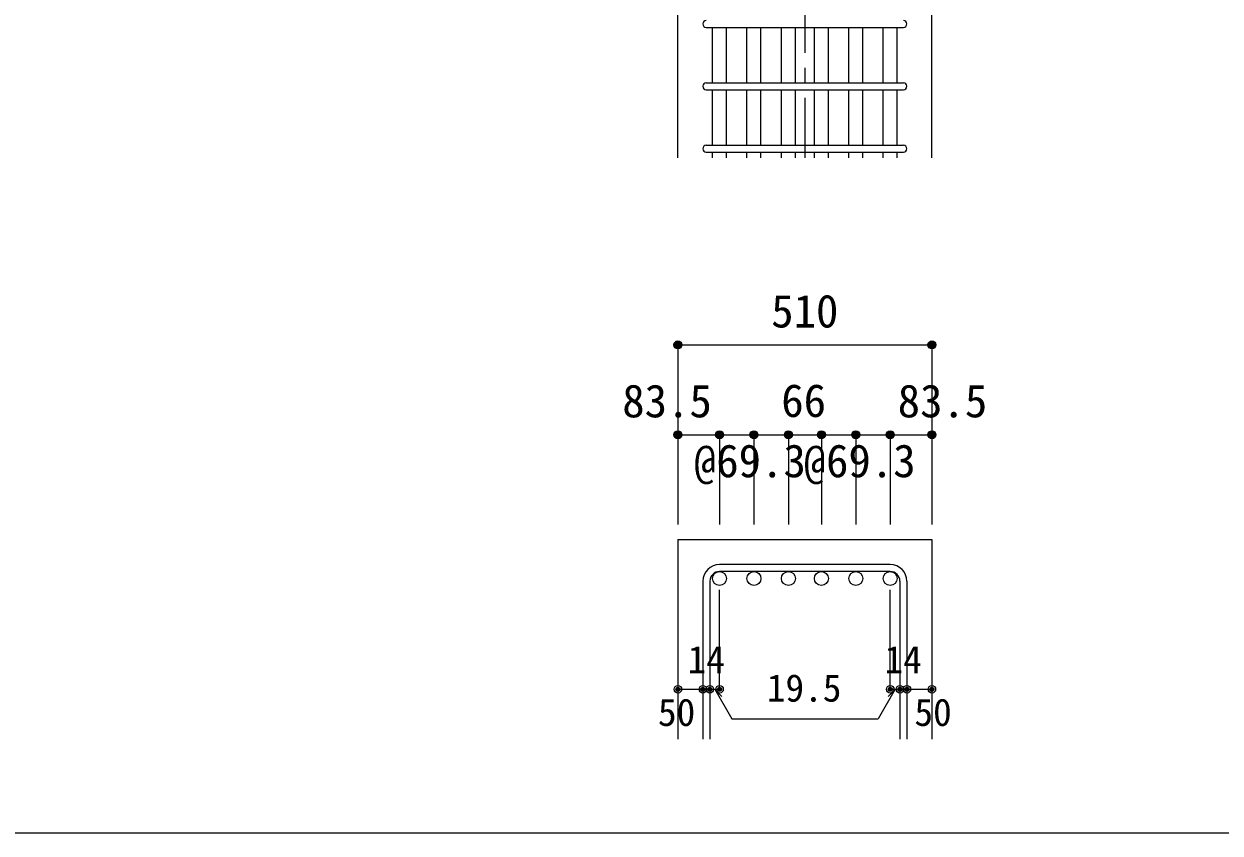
# Model space of a CAD drawing. Units: millimetres at full size, sheet at 1:30; some dimension numbers follow another scale. Extents: x -5973 to 5954, y -4195 to 4201.
# Drawn here: x -1013 to 1384, y 3 to 1624 of the extents above; entities that cross this region are included whole.
import ezdxf
from ezdxf.enums import TextEntityAlignment as Align

# ---------------------------------------------------------------- set-up
doc = ezdxf.new("R2010")
doc.units = ezdxf.units.MM
doc.header["$LTSCALE"] = 30
doc.header["$PDMODE"] = 32
doc.header["$PDSIZE"] = 15
doc.linetypes.add('CHAIN1', pattern=[8, 5, -1, 1, -1])
for name, color, linetype in [('0-1_躯体線', 2, 'Continuous'), ('0-5_基礎梁筋', 7, 'Continuous'), ('0-6_スタラップ筋', 7, 'Continuous'), ('0-D_寸法', 4, 'Continuous'), ('F-0_枠', 6, 'Continuous')]:
    doc.layers.add(name, color=color, linetype=linetype)
doc.styles.add('ＭＳ ゴシック', font='')
doc.styles.get('ＭＳ ゴシック').set_extended_font_data('MS Gothic')

msp = doc.modelspace()

# ---------------------------------------------------------------- linework, layer by layer
at = {"layer": '0-1_躯体線'}
for p, q in [((297.94, 1356.03), (297.94, 1756.03)), ((297.94, 591.03), (297.94, 191.03)), ((297.94, 591.03), (806.94, 591.03)), ((806.94, 591.03), (806.94, 191.03))]:
    msp.add_line(p, q, dxfattribs=at)
msp.add_lwpolyline([(806.94, 1356.03), (806.94, 1756.03), (1252.44, 1756.03)], dxfattribs=at)
at = {"layer": '0-5_基礎梁筋'}
for p, q in [((367.44, 1506.03), (367.44, 1617.03)), ((395.44, 1506.03), (395.44, 1617.03)), ((436.44, 1506.03), (436.44, 1617.03)), ((464.44, 1506.03), (464.44, 1617.03)), ((505.44, 1506.03), (505.44, 1617.03)), ((533.44, 1506.03), (533.44, 1617.03)), ((571.44, 1506.03), (571.44, 1617.03)), ((599.44, 1506.03), (599.44, 1617.03)), ((640.44, 1506.03), (640.44, 1617.03)), ((668.44, 1506.03), (668.44, 1617.03)), ((709.44, 1506.03), (709.44, 1617.03)), ((737.44, 1506.03), (737.44, 1617.03)), ((367.44, 1381.03), (367.44, 1492.03)), ((395.44, 1381.03), (395.44, 1492.03)), ((436.44, 1381.03), (436.44, 1492.03)), ((464.44, 1381.03), (464.44, 1492.03)), ((505.44, 1381.03), (505.44, 1492.03)), ((533.44, 1381.03), (533.44, 1492.03)), ((571.44, 1381.03), (571.44, 1492.03)), ((599.44, 1381.03), (599.44, 1492.03)), ((640.44, 1381.03), (640.44, 1492.03)), ((668.44, 1381.03), (668.44, 1492.03)), ((709.44, 1381.03), (709.44, 1492.03)), ((737.44, 1381.03), (737.44, 1492.03)), ((367.44, 1356.03), (367.44, 1367.03)), ((395.44, 1356.03), (395.44, 1367.03)), ((436.44, 1356.03), (436.44, 1367.03)), ((464.44, 1356.03), (464.44, 1367.03)), ((505.44, 1356.03), (505.44, 1367.03)), ((533.44, 1356.03), (533.44, 1367.03)), ((571.44, 1356.03), (571.44, 1367.03)), ((599.44, 1356.03), (599.44, 1367.03)), ((640.44, 1356.03), (640.44, 1367.03)), ((668.44, 1356.03), (668.44, 1367.03)), ((709.44, 1356.03), (709.44, 1367.03)), ((737.44, 1356.03), (737.44, 1367.03))]:
    msp.add_line(p, q, dxfattribs=at)
at = {"layer": '0-5_基礎梁筋', "color": 3}
for centre in [(381.44, 513.03), (450.44, 513.03), (519.44, 513.03), (585.44, 513.03), (654.44, 513.03), (723.44, 513.03)]:
    msp.add_circle(centre, 14, dxfattribs=at)
at = {"layer": '0-6_スタラップ筋'}
for p, q in [((354.94, 1617.03), (749.94, 1617.03)), ((354.94, 1506.03), (749.94, 1506.03)), ((354.94, 1492.03), (749.94, 1492.03)), ((354.94, 1381.03), (749.94, 1381.03)), ((354.94, 1367.03), (749.94, 1367.03)), ((723.44, 541.03), (381.44, 541.03)), ((347.94, 507.53), (347.94, 191.03)), ((361.94, 507.53), (361.94, 191.03)), ((723.44, 527.03), (381.44, 527.03)), ((742.94, 507.53), (742.94, 191.03)), ((756.94, 507.53), (756.94, 191.03))]:
    msp.add_line(p, q, dxfattribs=at)
for centre, radius, start, end in [((354.94, 1624.03), 7, 90, 270), ((749.94, 1624.03), 7, 270, 90), ((354.94, 1499.03), 7, 90, 270), ((749.94, 1499.03), 7, 270, 90), ((354.94, 1374.03), 7, 90, 270), ((749.94, 1374.03), 7, 270, 90), ((381.44, 507.53), 33.5, 90, 180), ((723.44, 507.53), 33.5, 0, 90), ((381.44, 507.53), 19.5, 90, 180), ((723.44, 507.53), 19.5, 0, 90)]:
    msp.add_arc(centre, radius, start, end, dxfattribs=at)
at = {"layer": '0-D_寸法', "linetype": 'CHAIN1'}
msp.add_line((552.44, 3156.03), (552.44, 1356.03), dxfattribs=at)
at = {"layer": '0-D_寸法'}
for p, q in [((297.94, 981.03), (297.94, 801.03)), ((297.94, 981.03), (806.94, 981.03)), ((806.94, 981.03), (806.94, 801.03)), ((806.94, 981.03), (806.94, 801.03)), ((297.94, 801.03), (297.94, 621.03)), ((297.94, 801.03), (806.94, 801.03)), ((381.44, 801.03), (381.44, 621.03)), ((450.44, 801.03), (450.44, 621.03)), ((519.44, 801.03), (519.44, 621.03)), ((585.44, 801.03), (585.44, 621.03)), ((654.44, 801.03), (654.44, 621.03)), ((723.44, 801.03), (723.44, 621.03)), ((806.94, 801.03), (806.94, 621.03)), ((381.44, 291.03), (381.44, 490.36)), ((723.44, 291.03), (723.44, 490.36)), ((297.94, 291.03), (347.94, 291.03)), ((347.94, 291.03), (381.44, 291.03)), ((371.69, 291.03), (385.83, 276.89)), ((371.69, 291.03), (405.91, 231.75)), ((733.19, 291.03), (698.96, 231.75)), ((733.19, 291.03), (719.04, 276.89)), ((723.44, 291.03), (806.94, 291.03)), ((742.94, 291.03), (756.94, 291.03)), ((405.91, 231.75), (698.96, 231.75))]:
    msp.add_line(p, q, dxfattribs=at)
for centre, radius in [((297.94, 981.03), 8), ((297.94, 981.03), 7.2), ((297.94, 981.03), 6.4), ((297.94, 981.03), 5.6), ((297.94, 981.03), 4.8), ((297.94, 981.03), 4), ((297.94, 981.03), 3.2), ((297.94, 981.03), 2.4), ((806.94, 981.03), 8), ((806.94, 981.03), 7.2), ((806.94, 981.03), 6.4), ((806.94, 981.03), 5.6), ((806.94, 981.03), 4.8), ((806.94, 981.03), 4), ((806.94, 981.03), 3.2), ((806.94, 981.03), 2.4), ((297.94, 981.03), 1.6), ((297.94, 981.03), 0.8), ((806.94, 981.03), 1.6), ((806.94, 981.03), 0.8), ((297.94, 801.03), 8), ((297.94, 801.03), 7.2), ((297.94, 801.03), 6.4), ((297.94, 801.03), 5.6), ((297.94, 801.03), 4.8), ((297.94, 801.03), 4), ((297.94, 801.03), 3.2), ((297.94, 801.03), 2.4), ((297.94, 801.03), 1.6), ((297.94, 801.03), 0.8), ((381.44, 801.03), 8), ((381.44, 801.03), 7.2), ((381.44, 801.03), 6.4), ((381.44, 801.03), 5.6), ((381.44, 801.03), 4.8), ((381.44, 801.03), 4), ((381.44, 801.03), 3.2), ((381.44, 801.03), 2.4), ((381.44, 801.03), 1.6), ((381.44, 801.03), 0.8), ((450.44, 801.03), 8), ((450.44, 801.03), 7.2), ((450.44, 801.03), 6.4), ((450.44, 801.03), 5.6), ((450.44, 801.03), 4.8), ((450.44, 801.03), 4), ((450.44, 801.03), 3.2), ((450.44, 801.03), 2.4), ((450.44, 801.03), 1.6), ((450.44, 801.03), 0.8), ((519.44, 801.03), 8), ((519.44, 801.03), 7.2), ((519.44, 801.03), 6.4), ((519.44, 801.03), 5.6), ((519.44, 801.03), 4.8), ((519.44, 801.03), 4), ((519.44, 801.03), 3.2), ((519.44, 801.03), 2.4), ((519.44, 801.03), 1.6), ((519.44, 801.03), 0.8), ((585.44, 801.03), 8), ((585.44, 801.03), 7.2), ((585.44, 801.03), 6.4), ((585.44, 801.03), 5.6), ((585.44, 801.03), 4.8), ((585.44, 801.03), 4), ((585.44, 801.03), 3.2), ((585.44, 801.03), 2.4), ((585.44, 801.03), 1.6), ((585.44, 801.03), 0.8), ((654.44, 801.03), 8), ((654.44, 801.03), 7.2), ((654.44, 801.03), 6.4), ((654.44, 801.03), 5.6), ((654.44, 801.03), 4.8), ((654.44, 801.03), 4), ((654.44, 801.03), 3.2), ((654.44, 801.03), 2.4), ((654.44, 801.03), 1.6), ((654.44, 801.03), 0.8), ((723.44, 801.03), 8), ((723.44, 801.03), 7.2), ((723.44, 801.03), 6.4), ((723.44, 801.03), 5.6), ((723.44, 801.03), 4.8), ((723.44, 801.03), 4), ((723.44, 801.03), 3.2), ((723.44, 801.03), 2.4), ((723.44, 801.03), 1.6), ((723.44, 801.03), 0.8), ((806.94, 801.03), 8), ((806.94, 801.03), 7.2), ((806.94, 801.03), 6.4), ((806.94, 801.03), 5.6), ((806.94, 801.03), 4.8), ((806.94, 801.03), 4), ((806.94, 801.03), 3.2), ((806.94, 801.03), 2.4), ((806.94, 801.03), 1.6), ((806.94, 801.03), 0.8), ((297.94, 291.03), 4), ((297.94, 291.03), 3.6), ((297.94, 291.03), 3.2), ((297.94, 291.03), 2.8), ((297.94, 291.03), 2.4), ((297.94, 291.03), 2), ((297.94, 291.03), 1.6), ((297.94, 291.03), 1.2), ((297.94, 291.03), 0.8), ((297.94, 291.03), 0.4), ((347.94, 291.03), 4), ((347.94, 291.03), 3.6), ((347.94, 291.03), 3.2), ((347.94, 291.03), 2.8), ((347.94, 291.03), 2.4), ((347.94, 291.03), 2), ((347.94, 291.03), 1.6), ((347.94, 291.03), 1.2), ((347.94, 291.03), 0.8), ((347.94, 291.03), 0.4), ((361.94, 291.03), 4), ((361.94, 291.03), 3.6), ((361.94, 291.03), 3.2), ((361.94, 291.03), 2.8), ((361.94, 291.03), 2.4), ((361.94, 291.03), 2), ((361.94, 291.03), 1.6), ((361.94, 291.03), 1.2), ((361.94, 291.03), 0.8), ((361.94, 291.03), 0.4), ((381.44, 291.03), 4), ((381.44, 291.03), 3.6), ((381.44, 291.03), 3.2), ((381.44, 291.03), 2.8), ((381.44, 291.03), 2.4), ((381.44, 291.03), 2), ((381.44, 291.03), 1.6), ((381.44, 291.03), 1.2), ((381.44, 291.03), 0.8), ((381.44, 291.03), 0.4), ((723.44, 291.03), 4), ((723.44, 291.03), 3.6), ((723.44, 291.03), 3.2), ((723.44, 291.03), 2.8), ((723.44, 291.03), 2.4), ((723.44, 291.03), 2), ((723.44, 291.03), 1.6), ((723.44, 291.03), 1.2), ((723.44, 291.03), 0.8), ((723.44, 291.03), 0.4), ((742.94, 291.03), 4), ((742.94, 291.03), 3.6), ((742.94, 291.03), 3.2), ((742.94, 291.03), 2.8), ((742.94, 291.03), 2.4), ((742.94, 291.03), 2), ((742.94, 291.03), 1.6), ((742.94, 291.03), 1.2), ((742.94, 291.03), 0.8), ((742.94, 291.03), 0.4), ((756.94, 291.03), 4), ((756.94, 291.03), 3.6), ((756.94, 291.03), 3.2), ((756.94, 291.03), 2.8), ((756.94, 291.03), 2.4), ((756.94, 291.03), 2), ((756.94, 291.03), 1.6), ((756.94, 291.03), 1.2), ((756.94, 291.03), 0.8), ((756.94, 291.03), 0.4), ((806.94, 291.03), 4), ((806.94, 291.03), 3.6), ((806.94, 291.03), 3.2), ((806.94, 291.03), 2.8), ((806.94, 291.03), 2.4), ((806.94, 291.03), 2), ((806.94, 291.03), 1.6), ((806.94, 291.03), 1.2), ((806.94, 291.03), 0.8), ((806.94, 291.03), 0.4)]:
    msp.add_circle(centre, radius, dxfattribs=at)
at = {"layer": '0-D_寸法', "color": 7}
for p in [(297.94, 981.03), (806.94, 981.03), (297.94, 801.03), (381.44, 801.03), (450.44, 801.03), (519.44, 801.03), (585.44, 801.03), (654.44, 801.03), (723.44, 801.03), (806.94, 801.03), (297.94, 291.03), (347.94, 291.03), (361.94, 291.03), (381.44, 291.03), (723.44, 291.03), (742.94, 291.03), (756.94, 291.03), (806.94, 291.03)]:
    msp.add_point(p, dxfattribs=at)
at = {"layer": 'F-0_枠', "color": 2}
msp.add_line((3723.6, 2.95), (-5972.88, 2.95), dxfattribs=at)

# ---------------------------------------------------------------- texts
at = {"layer": '0-D_寸法', "style": 'ＭＳ ゴシック'}
for s, height, p in [('510', 65.98, (484.94, 996.03)), ('83.5', 65.98, (186.44, 816.03)), ('66', 65.98, (505.08, 816.76)), ('83.5', 65.98, (738.44, 816.03)), ('@69.3', 65.98, (329.94, 696.03)), ('@69.3', 65.98, (549.94, 696.03)), ('14', 54.99, (317.4, 306.48)), ('14', 54.99, (711.98, 306.48)), ('19.5', 54.99, (476.05, 249.77)), ('50', 54.99, (257.94, 201.03)), ('50', 54.99, (771.94, 201.03))]:
    msp.add_text(s, height=height, dxfattribs=at).set_placement(p, align=Align.BOTTOM_LEFT)

doc.saveas('drawing.dxf')
